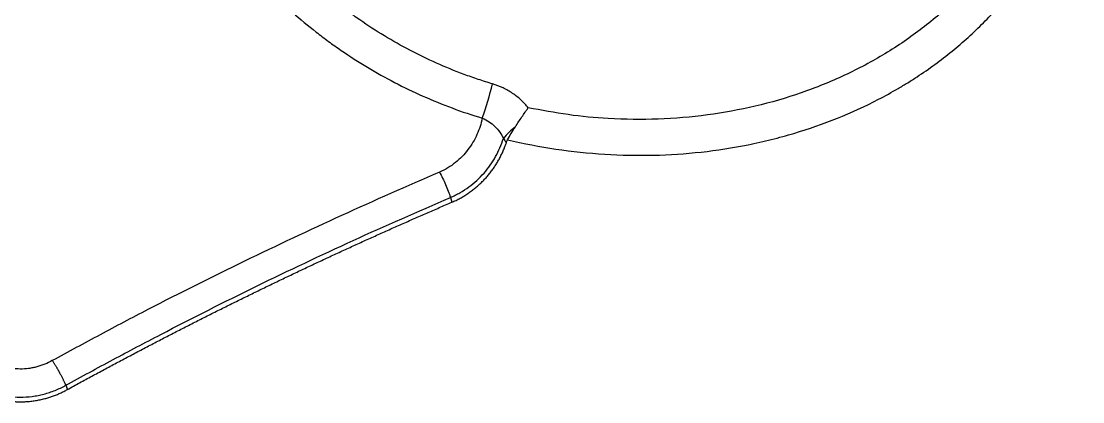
# Model space of a CAD drawing. Extents: x 527 to 611, y 788 to 934.
# Drawn here: x 590.53 to 597.94, y 867.01 to 869.67 of the extents above; entities that cross this region are included whole.
import ezdxf

# ---------------------------------------------------------------- set-up
doc = ezdxf.new("R2010")
doc.units = 0
doc.header["$MEASUREMENT"] = 0
doc.layers.add('1', color=4, linetype='Continuous')
doc.layers.add('GEOMETRY', color=3, linetype='Continuous', lineweight=25)

# ---------------------------------------------------------------- blocks, each defined once
blk = doc.blocks.new('2026_FLAIR')
at = {"layer": 'GEOMETRY'}
for p, q in [((66.459, 65.0701), (66.4691, 65.0371)), ((63.7712, 63.7573), (63.7836, 63.7279))]:
    blk.add_line(p, q, dxfattribs=at)
for centre, radius, start, end in [((63.2327, 66.7961), 3.643, 341.24597, 345.17812), ((67.1864, 65.2058), 0.4515, 127.22106, 142.1965)]:
    blk.add_arc(centre, radius, start, end, dxfattribs=at)
for points, knots in [([(66.8591, 65.4743), (66.9709, 65.4479), (67.0833, 65.4262), (67.3093, 65.3925), (67.4229, 65.3803), (67.6514, 65.3659), (67.7648, 65.3636), (67.9895, 65.3688), (68.1009, 65.3761), (68.3217, 65.4005), (68.4312, 65.4174), (68.5939, 65.4502), (68.6481, 65.4623), (68.7549, 65.4889), (68.8076, 65.5034), (69.0675, 65.5809), (69.2643, 65.6603), (69.4965, 65.7809), (69.5422, 65.8062), (69.6098, 65.8456), (69.6321, 65.859), (69.6761, 65.8863), (69.6979, 65.9002), (69.8052, 65.9704), (69.8868, 66.0301), (70.0415, 66.156), (70.1145, 66.2223), (70.2178, 66.3267), (70.2511, 66.3624), (70.2995, 66.4171), (70.3154, 66.4355), (70.3466, 66.4729), (70.3619, 66.4918), (70.4368, 66.5868), (70.4913, 66.665), (70.5898, 66.8253), (70.6338, 66.9074), (70.7113, 67.0755), (70.7449, 67.1614), (70.7871, 67.2933), (70.7999, 67.3378), (70.8224, 67.4268), (70.8322, 67.4715), (70.8574, 67.6061), (70.8684, 67.6965), (70.8764, 67.8329), (70.8776, 67.8786), (70.8771, 67.9696), (70.8754, 68.015), (70.8661, 68.1505), (70.8542, 68.2401), (70.8192, 68.4178), (70.7962, 68.506), (70.7532, 68.637), (70.7375, 68.6805), (70.7031, 68.7671), (70.6845, 68.8102), (70.6248, 68.9377), (70.58, 69.0205), (70.4306, 69.2623), (70.3115, 69.4149), (70.1548, 69.5771), (70.137, 69.595), (70.1011, 69.6303), (70.0829, 69.6478), (70.0275, 69.6995), (69.9896, 69.7332), (69.8732, 69.8319), (69.7918, 69.8945), (69.6215, 70.0134), (69.5327, 70.0698), (69.3937, 70.1497), (69.3464, 70.1756), (69.2498, 70.2257), (69.2009, 70.2499), (69.0525, 70.3193), (68.9514, 70.3617), (68.7448, 70.4389), (68.6394, 70.4737), (68.4242, 70.5358), (68.3144, 70.5632), (68.0905, 70.61), (67.9775, 70.6293), (67.8636, 70.6443)], [0, 0, 0, 0, 0.03125, 0.03125, 0.0625, 0.0625, 0.09375, 0.09375, 0.125, 0.125, 0.15625, 0.15625, 0.171875, 0.171875, 0.1875, 0.1875, 0.25, 0.25, 0.265625, 0.265625, 0.273438, 0.273438, 0.28125, 0.28125, 0.3125, 0.3125, 0.34375, 0.34375, 0.359375, 0.359375, 0.367188, 0.367188, 0.375, 0.375, 0.40625, 0.40625, 0.4375, 0.4375, 0.46875, 0.46875, 0.484375, 0.484375, 0.5, 0.5, 0.53125, 0.53125, 0.546875, 0.546875, 0.5625, 0.5625, 0.59375, 0.59375, 0.625, 0.625, 0.640625, 0.640625, 0.65625, 0.65625, 0.6875, 0.6875, 0.75, 0.75, 0.757813, 0.757813, 0.765625, 0.765625, 0.78125, 0.78125, 0.8125, 0.8125, 0.84375, 0.84375, 0.859375, 0.859375, 0.875, 0.875, 0.90625, 0.90625, 0.9375, 0.9375, 0.96875, 0.96875, 1, 1, 1, 1]), ([(70.574, 68.6438), (70.5833, 68.6183), (70.6261, 68.5005), (70.663, 68.2826), (70.6824, 67.9992), (70.6594, 67.7203), (70.6007, 67.4474), (70.5032, 67.1792), (70.368, 66.9201), (70.198, 66.6764), (69.9942, 66.4522), (69.7607, 66.2497), (69.5005, 66.0713), (69.2163, 65.9201), (68.9125, 65.7972), (68.5913, 65.7035), (68.2561, 65.6421), (67.9115, 65.6127), (67.5849, 65.6166), (67.281, 65.6451), (67.0956, 65.6802), (67.003, 65.6978)], [0, 0, 0, 0, 0.01599, 0.073758, 0.131343, 0.186043, 0.240742, 0.296943, 0.353318, 0.409515, 0.465318, 0.521295, 0.577097, 0.632398, 0.687871, 0.743169, 0.798799, 0.854608, 0.910236, 0.955118, 1, 1, 1, 1]), ([(66.7545, 65.8642), (66.7207, 65.8743), (66.6871, 65.885), (66.6205, 65.9073), (66.5876, 65.919), (66.4895, 65.9554), (66.4253, 65.9816), (66.2362, 66.0658), (66.1148, 66.1294), (65.9393, 66.2357), (65.882, 66.273), (65.7977, 66.3316), (65.7698, 66.3517), (65.7151, 66.3923), (65.6882, 66.413), (65.5558, 66.5178), (65.4571, 66.6065), (65.2729, 66.7927), (65.1875, 66.8901), (65.0889, 67.0168), (65.0696, 67.0424), (65.0318, 67.0941), (65.0133, 67.1201), (64.9596, 67.1984), (64.9258, 67.251), (64.8302, 67.4094), (64.7742, 67.5161), (64.6769, 67.7307), (64.6354, 67.8384), (64.6011, 67.9462)], [0, 0, 0, 0, 0.03125, 0.03125, 0.0625, 0.0625, 0.125, 0.125, 0.25, 0.25, 0.3125, 0.3125, 0.34375, 0.34375, 0.375, 0.375, 0.5, 0.5, 0.625, 0.625, 0.65625, 0.65625, 0.6875, 0.6875, 0.75, 0.75, 0.875, 0.875, 1, 1, 1, 1]), ([(64.3815, 67.8269), (64.4182, 67.7121), (64.4629, 67.5976), (64.5679, 67.3699), (64.6284, 67.2568), (64.7315, 67.0891), (64.768, 67.0336), (64.8259, 66.9508), (64.8458, 66.9233), (64.8865, 66.8687), (64.9073, 66.8417), (65.0133, 66.708), (65.105, 66.6053), (65.3024, 66.4091), (65.4081, 66.3155), (65.5495, 66.2051), (65.5782, 66.1833), (65.6367, 66.1404), (65.6664, 66.1194), (65.7562, 66.0576), (65.8173, 66.0184), (66.004, 65.9063), (66.133, 65.8391), (66.4005, 65.7202), (66.5389, 65.6684), (66.6823, 65.6249)], [0, 0, 0, 0, 0.125, 0.125, 0.25, 0.25, 0.3125, 0.3125, 0.34375, 0.34375, 0.375, 0.375, 0.5, 0.5, 0.625, 0.625, 0.65625, 0.65625, 0.6875, 0.6875, 0.75, 0.75, 0.875, 0.875, 1, 1, 1, 1]), ([(67.003, 65.6978), (66.9954, 65.7073), (66.9873, 65.7166), (66.9705, 65.7346), (66.9617, 65.7433), (66.9344, 65.7684), (66.9148, 65.7839), (66.8832, 65.8052), (66.8723, 65.812), (66.8499, 65.8248), (66.8385, 65.8307), (66.8035, 65.8474), (66.7793, 65.8567), (66.7545, 65.8642)], [0, 0, 0, 0, 0.125, 0.125, 0.25, 0.25, 0.5, 0.5, 0.625, 0.625, 0.75, 0.75, 1, 1, 1, 1]), ([(66.9133, 65.5653), (66.9284, 65.5885), (66.9436, 65.6113), (66.9664, 65.6448), (66.9739, 65.6559), (66.985, 65.672), (66.9886, 65.6773), (66.9959, 65.6877), (66.9995, 65.6929), (67.003, 65.6978)], [0, 0, 0, 0, 0.5, 0.5, 0.75, 0.75, 0.875, 0.875, 1, 1, 1, 1]), ([(66.6823, 65.6249), (66.678, 65.6052), (66.6728, 65.5857), (66.6602, 65.5475), (66.6529, 65.5288), (66.6363, 65.492), (66.627, 65.4739), (66.6061, 65.4385), (66.5946, 65.4213), (66.5696, 65.3883), (66.5561, 65.3725), (66.5268, 65.3423), (66.511, 65.3278), (66.4775, 65.3011), (66.4599, 65.2887), (66.4227, 65.2662), (66.4032, 65.2561), (66.3826, 65.2473)], [0, 0, 0, 0, 0.125, 0.125, 0.25, 0.25, 0.375, 0.375, 0.5, 0.5, 0.625, 0.625, 0.75, 0.75, 0.875, 0.875, 1, 1, 1, 1]), ([(66.6823, 65.6249), (66.6987, 65.6183), (66.7143, 65.6099), (66.7438, 65.5903), (66.7576, 65.5791), (66.7826, 65.5547), (66.7938, 65.5415), (66.8139, 65.5131), (66.8225, 65.4981), (66.8296, 65.4825)], [0, 0, 0, 0, 0.25, 0.25, 0.5, 0.5, 0.75, 0.75, 1, 1, 1, 1]), ([(66.8591, 65.4743), (66.8668, 65.4888), (66.8752, 65.5037), (66.8933, 65.5341), (66.9032, 65.5498), (66.9133, 65.5653)], [0, 0, 0, 0, 0.5, 0.5, 1, 1, 1, 1]), ([(66.459, 65.0701), (66.4647, 65.0726), (66.4706, 65.0753), (66.482, 65.0806), (66.4877, 65.0834), (66.5045, 65.0918), (66.5154, 65.0977), (66.5476, 65.1161), (66.5682, 65.1295), (66.6075, 65.1582), (66.6264, 65.1737), (66.662, 65.2065), (66.6786, 65.2236), (66.7097, 65.2593), (66.7242, 65.2778), (66.7511, 65.3162), (66.7636, 65.3362), (66.7975, 65.397), (66.8157, 65.4391), (66.8296, 65.4825)], [0, 0, 0, 0, 0.03125, 0.03125, 0.0625, 0.0625, 0.125, 0.125, 0.25, 0.25, 0.375, 0.375, 0.5, 0.5, 0.625, 0.625, 0.75, 0.75, 1, 1, 1, 1]), ([(66.4692, 65.037), (66.4741, 65.0392), (66.4839, 65.0435), (66.4984, 65.0503), (66.5127, 65.0575), (66.5267, 65.0649), (66.5406, 65.0727), (66.5542, 65.0807), (66.5676, 65.0891), (66.5807, 65.0977), (66.5936, 65.1066), (66.6063, 65.1158), (66.6187, 65.1252), (66.6308, 65.1348), (66.6427, 65.1448), (66.6543, 65.1549), (66.6656, 65.1653), (66.6767, 65.1759), (66.6875, 65.1867), (66.6981, 65.1977), (66.7083, 65.2089), (66.7183, 65.2203), (66.728, 65.2319), (66.7374, 65.2437), (66.7466, 65.2557), (66.7554, 65.2678), (66.764, 65.2801), (66.7722, 65.2925), (66.7802, 65.305), (66.788, 65.3177), (66.7954, 65.3306), (66.8025, 65.3435), (66.8094, 65.3566), (66.8159, 65.3698), (66.8222, 65.3831), (66.8282, 65.3965), (66.835, 65.4126), (66.8424, 65.4315), (66.8475, 65.446), (66.85, 65.4532)], [0, 0, 0, 0, 0.026195, 0.052386, 0.078577, 0.104768, 0.130962, 0.157158, 0.183357, 0.20956, 0.235765, 0.261972, 0.28818, 0.314387, 0.340593, 0.3668, 0.393009, 0.419222, 0.445437, 0.471657, 0.49788, 0.524106, 0.550334, 0.576563, 0.602791, 0.629017, 0.655241, 0.681463, 0.707684, 0.733904, 0.760124, 0.786343, 0.81256, 0.838774, 0.864986, 0.891193, 0.917393, 0.958703, 1, 1, 1, 1]), ([(66.3823, 65.2471), (66.1542, 65.149), (65.9265, 65.0482), (65.4724, 64.8408), (65.2459, 64.7342), (64.7945, 64.515), (64.5697, 64.4024), (64.2341, 64.2287), (64.1225, 64.17), (63.8998, 64.0509), (63.7887, 63.9906), (63.6778, 63.9298)], [0, 0, 0, 0, 0.25, 0.25, 0.5, 0.5, 0.75, 0.75, 0.875, 0.875, 1, 1, 1, 1]), ([(66.3826, 65.2473), (66.3979, 65.221), (66.4126, 65.1916), (66.4388, 65.131), (66.4501, 65.0998), (66.459, 65.0701)], [0, 0, 0, 0, 0.5, 0.5, 1, 1, 1, 1]), ([(63.7712, 63.7573), (63.8814, 63.8178), (63.9919, 63.8778), (64.2132, 63.9964), (64.3241, 64.0549), (64.6575, 64.2283), (64.8807, 64.3408), (65.3289, 64.5598), (65.5539, 64.6663), (66.0053, 64.8729), (66.2318, 64.9729), (66.459, 65.0701)], [0, 0, 0, 0, 0.125, 0.125, 0.25, 0.25, 0.5, 0.5, 0.75, 0.75, 1, 1, 1, 1]), ([(63.7836, 63.7279), (63.812, 63.7435), (63.8688, 63.7748), (63.9542, 63.8213), (64.0397, 63.8675), (64.1253, 63.9133), (64.211, 63.9589), (64.2968, 64.0041), (64.3827, 64.0491), (64.4686, 64.0937), (64.5547, 64.138), (64.6409, 64.182), (64.7272, 64.2257), (64.8135, 64.2691), (64.8999, 64.3123), (64.9865, 64.3551), (65.0731, 64.3976), (65.1598, 64.4398), (65.2466, 64.4817), (65.3334, 64.5233), (65.4204, 64.5646), (65.5074, 64.6056), (65.5945, 64.6463), (65.6816, 64.6867), (65.7689, 64.7268), (65.8562, 64.7666), (65.9435, 64.8061), (66.031, 64.8454), (66.1185, 64.8843), (66.2061, 64.9229), (66.2937, 64.9613), (66.3814, 64.9993), (66.4399, 65.0245), (66.4692, 65.037)], [0, 0, 0, 0, 0.032265, 0.06453, 0.096793, 0.129055, 0.161317, 0.193578, 0.225838, 0.258099, 0.290358, 0.322618, 0.354877, 0.387136, 0.419395, 0.451653, 0.483912, 0.51617, 0.548428, 0.580686, 0.612943, 0.6452, 0.677457, 0.709713, 0.741969, 0.774225, 0.80648, 0.838735, 0.870989, 0.903243, 0.935496, 0.967748, 1, 1, 1, 1]), ([(63.6778, 63.9298), (63.6609, 63.9203), (63.6433, 63.9119), (63.6074, 63.8974), (63.589, 63.8913), (63.5607, 63.8838), (63.5511, 63.8816), (63.5318, 63.8778), (63.522, 63.8762), (63.4927, 63.8723), (63.4731, 63.871), (63.4341, 63.8711), (63.4146, 63.8724), (63.3853, 63.8764), (63.3755, 63.878), (63.3562, 63.8819), (63.3466, 63.8842), (63.2996, 63.8969), (63.264, 63.9117), (63.2301, 63.9303)], [0, 0, 0, 0, 0.125, 0.125, 0.25, 0.25, 0.3125, 0.3125, 0.375, 0.375, 0.5, 0.5, 0.625, 0.625, 0.6875, 0.6875, 0.75, 0.75, 1, 1, 1, 1]), ([(63.6778, 63.9298), (63.6796, 63.9271), (63.6831, 63.9218), (63.6882, 63.9139), (63.6931, 63.9063), (63.6977, 63.8988), (63.7021, 63.8916), (63.7062, 63.8847), (63.7101, 63.8781), (63.7138, 63.8718), (63.7172, 63.8658), (63.7204, 63.8601), (63.7233, 63.8548), (63.7261, 63.8499), (63.7313, 63.8403), (63.7387, 63.8262), (63.7481, 63.8076), (63.7566, 63.79), (63.7643, 63.7732), (63.7689, 63.7625), (63.7712, 63.7573)], [0, 0, 0, 0, 0.050911, 0.099748, 0.146513, 0.191204, 0.233822, 0.274367, 0.312839, 0.349238, 0.383563, 0.415816, 0.445995, 0.4741, 0.500133, 0.608212, 0.712239, 0.812212, 0.908133, 1, 1, 1, 1]), ([(63.1246, 63.7282), (63.1295, 63.7256), (63.1391, 63.7204), (63.1538, 63.7129), (63.1686, 63.7058), (63.1837, 63.699), (63.199, 63.6926), (63.2144, 63.6865), (63.23, 63.6808), (63.2457, 63.6754), (63.2616, 63.6704), (63.2777, 63.6658), (63.2938, 63.6616), (63.3101, 63.6578), (63.3265, 63.6544), (63.3429, 63.6514), (63.3595, 63.6488), (63.3761, 63.6467), (63.3927, 63.6449), (63.4094, 63.6436), (63.4262, 63.6426), (63.4429, 63.6421), (63.4597, 63.6421), (63.4765, 63.6424), (63.4932, 63.6432), (63.51, 63.6444), (63.5266, 63.646), (63.5433, 63.648), (63.5598, 63.6504), (63.5763, 63.6533), (63.5927, 63.6565), (63.609, 63.6602), (63.6291, 63.6652), (63.6529, 63.672), (63.68, 63.6811), (63.7068, 63.6912), (63.733, 63.7024), (63.7587, 63.7145), (63.7753, 63.7235), (63.7836, 63.7279)], [0, 0, 0, 0, 0.024208, 0.048425, 0.072646, 0.09687, 0.121093, 0.145313, 0.16953, 0.193741, 0.217946, 0.242146, 0.266342, 0.290532, 0.314719, 0.338901, 0.363078, 0.387252, 0.41142, 0.435586, 0.459748, 0.483907, 0.508066, 0.532226, 0.556387, 0.580551, 0.604718, 0.628889, 0.653065, 0.677245, 0.70143, 0.725619, 0.749812, 0.791486, 0.833177, 0.874883, 0.916597, 0.958307, 1, 1, 1, 1]), ([(63.1372, 63.7574), (63.1402, 63.7558), (63.1432, 63.7541), (63.1493, 63.7509), (63.1584, 63.7462), (63.1676, 63.7416), (63.1861, 63.7328), (63.1985, 63.7273), (63.2365, 63.712), (63.2624, 63.7033), (63.3024, 63.6927), (63.3159, 63.6895), (63.3433, 63.6841), (63.3572, 63.6818), (63.3986, 63.6764), (63.4262, 63.6746), (63.4814, 63.6745), (63.509, 63.6763), (63.5505, 63.6817), (63.5643, 63.6839), (63.5917, 63.6893), (63.6052, 63.6924), (63.6453, 63.703), (63.6714, 63.7117), (63.7095, 63.727), (63.7221, 63.7325), (63.7407, 63.7414), (63.7469, 63.7444), (63.7561, 63.7492), (63.7591, 63.7507), (63.7651, 63.754), (63.7682, 63.7556), (63.7712, 63.7573)], [0, 0, 0, 0, 0.015625, 0.015625, 0.03125, 0.0625, 0.0625, 0.125, 0.125, 0.25, 0.25, 0.3125, 0.3125, 0.375, 0.375, 0.5, 0.5, 0.625, 0.625, 0.6875, 0.6875, 0.75, 0.75, 0.875, 0.875, 0.9375, 0.9375, 0.96875, 0.96875, 0.984375, 0.984375, 1, 1, 1, 1])]:
    blk.add_open_spline(points, degree=3, knots=knots, dxfattribs=at)
for points in [[(66.8296, 65.4825), (66.8364, 65.4727), (66.8432, 65.463), (66.85, 65.4532)], [(66.85, 65.4532), (66.8524, 65.4604), (66.8554, 65.4675), (66.8591, 65.4743)]]:
    blk.add_open_spline(points, degree=3, dxfattribs=at)

msp = doc.modelspace()

# ---------------------------------------------------------------- block references
at = {"layer": '1'}
msp.add_blockref('2026_FLAIR', (527.0666, 803.3631), dxfattribs=at)

doc.saveas('drawing.dxf')
